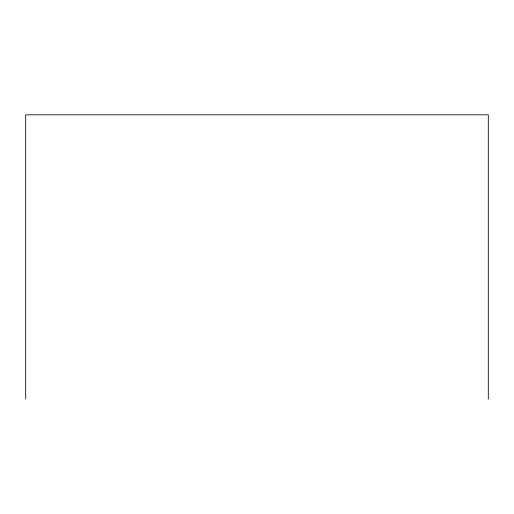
<?xml version="1.0" encoding="UTF-8"?>
<svg xmlns="http://www.w3.org/2000/svg" width="514" height="514" viewBox="0 0 514 514"><rect width="100%" height="100%" fill="white"/><g stroke="black" fill="none" stroke-linecap="round" stroke-linejoin="round"><path stroke-width="0.77" d="M488.3 399.172L488.3 114.828L25.7 114.828L25.7 399.172"/></g></svg>
